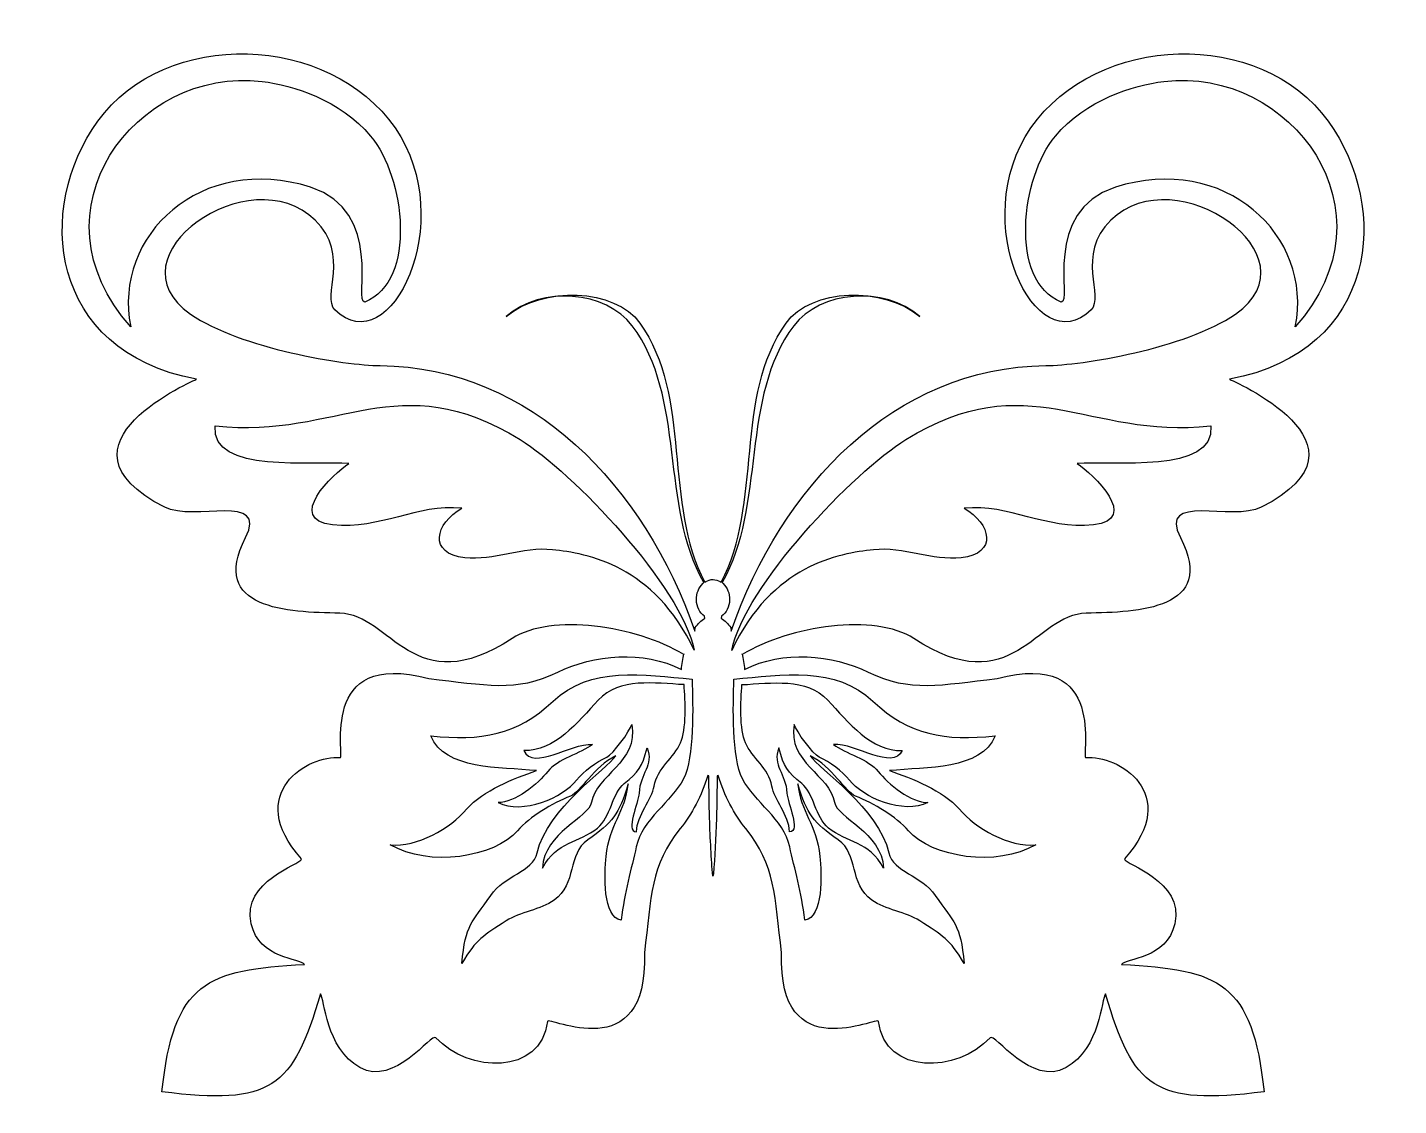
# Model space of a CAD drawing. Header units: centimetres. Extents: x -9.8 to 9.8, y -7.6 to 7.8.
import ezdxf

# ---------------------------------------------------------------- set-up
doc = ezdxf.new("R2010")
doc.units = ezdxf.units.CM
doc.header["$MEASUREMENT"] = 0
doc.layers.add('Camada 1', color=7, linetype='Continuous')

msp = doc.modelspace()

# ---------------------------------------------------------------- linework, layer by layer
at = {"layer": 'Camada 1'}
for points, knots in [([(0.00692, -4.27135), (0.02531, -4.035), (0.03999, -3.76533), (0.04899, -3.47895), (0.04899, -3.47895), (0.0556, -3.26562), (0.05849, -3.06138), (0.05809, -2.87311), (0.05809, -2.87311), (0.05809, -2.87311), (0.07486, -2.86843), (0.07486, -2.86843), (0.07486, -2.86843), (0.16096, -3.15474), (0.30158, -3.4212), (0.46904, -3.62657), (0.46904, -3.62657), (0.89573, -4.14984), (0.87888, -4.59166), (0.98101, -5.40304), (0.98101, -5.40304), (0.92092, -7.05759), (2.35891, -6.29966), (2.36851, -6.38168), (2.36851, -6.38168), (2.45871, -7.15503), (3.49844, -7.12228), (3.96093, -6.61435), (3.96093, -6.61435), (4.02652, -6.54249), (4.55249, -7.32052), (5.04802, -7.04163), (5.04802, -7.04163), (5.54372, -6.76279), (5.54607, -6.05492), (5.61359, -5.98941), (5.61359, -5.98941), (6.00361, -7.33662), (6.31527, -7.58456), (7.87864, -7.38776), (7.87864, -7.38776), (7.71462, -5.82055), (7.24158, -5.64043), (5.84108, -5.56714), (5.84108, -5.56714), (5.89236, -5.48152), (6.49092, -5.49099), (6.60155, -4.98641), (6.60155, -4.98641), (6.73786, -4.36461), (5.89882, -4.14792), (5.88236, -4.05833), (5.88236, -4.05833), (6.72096, -3.12372), (5.77864, -2.56468), (5.33256, -2.61124), (5.33256, -2.61124), (5.25051, -2.61984), (5.66149, -1.0479), (4.06388, -1.48284), (4.06388, -1.48284), (3.25076, -1.56812), (2.82431, -1.68503), (2.21762, -1.38862), (2.21762, -1.38862), (1.71203, -1.1416), (0.9876, -1.07178), (0.45229, -1.35261), (0.45229, -1.35261), (0.45229, -1.35261), (0.45171, -1.35134), (0.45171, -1.35134), (0.45171, -1.35134), (0.44446, -1.27345), (0.4324, -1.19894), (0.41607, -1.12917), (0.41607, -1.12917), (0.41607, -1.12917), (0.41607, -1.13838), (0.41607, -1.13838), (0.41607, -1.13838), (1.10335, -0.72642), (2.31324, -0.54521), (2.87172, -0.90965), (2.87172, -0.90965), (4.28253, -1.83014), (4.60474, -0.56114), (5.33724, -0.54736), (5.33724, -0.54736), (6.07694, -0.53336), (7.2089, -0.49608), (6.68452, 0.53248), (6.68452, 0.53248), (6.35416, 1.18068), (7.42728, 0.75637), (7.83869, 0.96621), (7.83869, 0.96621), (9.6015, 1.86505), (7.37577, 2.79456), (7.38638, 2.79649), (7.38638, 2.79649), (9.50736, 3.19868), (9.69236, 5.24516), (8.79685, 6.48362), (8.79685, 6.48362), (7.82686, 7.82511), (5.47879, 7.74047), (4.54545, 6.38863), (4.54545, 6.38863), (3.62309, 5.05288), (4.61969, 3.01358), (5.40487, 3.7887), (5.40487, 3.7887), (5.59849, 3.97984), (5.17651, 4.56922), (5.68803, 5.07005), (5.68803, 5.07005), (6.61524, 5.97778), (8.66406, 4.55186), (7.47058, 3.72824), (7.47058, 3.72824), (6.75409, 3.23381), (5.25607, 2.99458), (4.75823, 2.99085), (4.75823, 2.99085), (2.59063, 2.97458), (0.9795, 1.25831), (0.25907, -0.80261), (0.25907, -0.80261), (0.25907, -0.80261), (0.25563, -0.75308), (0.25563, -0.75308), (0.25563, -0.75308), (0.21396, -0.69627), (0.16723, -0.65198), (0.11678, -0.62296), (0.11678, -0.62296), (0.11678, -0.62296), (0.12162, -0.59108), (0.12162, -0.59108), (0.12162, -0.59108), (0.18864, -0.54189), (0.23436, -0.45654), (0.23745, -0.35811), (0.23745, -0.35811), (0.24033, -0.26355), (0.20313, -0.17846), (0.1435, -0.12469), (0.1435, -0.12469), (0.1435, -0.12469), (0.13199, -0.10881), (0.13199, -0.10881), (0.13199, -0.10881), (0.75442, 0.98143), (0.38538, 2.54451), (1.15545, 3.56175), (1.15545, 3.56175), (1.52872, 4.05496), (2.45252, 4.14426), (2.95544, 3.69237), (2.95544, 3.69237), (2.44098, 4.13097), (1.40448, 4.10054), (1.04428, 3.59773), (1.04428, 3.59773), (0.29924, 2.55861), (0.71374, 1.00108), (0.11475, -0.10543), (0.11475, -0.10543), (0.11475, -0.10543), (0.10224, -0.09466), (0.10224, -0.09466), (0.10224, -0.09466), (0.07142, -0.07691), (0.03681, -0.06648), (0, -0.06534), (0, -0.06534), (-0.03681, -0.0642), (-0.07141, -0.07693), (-0.10224, -0.09466), (-0.10224, -0.09466), (-0.10224, -0.09466), (-0.11475, -0.10543), (-0.11475, -0.10543), (-0.11475, -0.10543), (-0.71374, 1.00111), (-0.29924, 2.55861), (-1.04431, 3.59773), (-1.04431, 3.59773), (-1.40449, 4.10052), (-2.44099, 4.13094), (-2.95547, 3.69237), (-2.95547, 3.69237), (-2.45258, 4.14425), (-1.52876, 4.05496), (-1.15546, 3.56175), (-1.15546, 3.56175), (-0.38542, 2.54451), (-0.75446, 0.98143), (-0.132, -0.10881), (-0.132, -0.10881), (-0.132, -0.10881), (-0.14351, -0.12469), (-0.14351, -0.12469), (-0.14351, -0.12469), (-0.20315, -0.17845), (-0.24035, -0.26354), (-0.23746, -0.35811), (-0.23746, -0.35811), (-0.23436, -0.45654), (-0.18864, -0.54186), (-0.12163, -0.59108), (-0.12163, -0.59108), (-0.12163, -0.59108), (-0.11679, -0.62296), (-0.11679, -0.62296), (-0.11679, -0.62296), (-0.16725, -0.65198), (-0.21397, -0.69628), (-0.25564, -0.75308), (-0.25564, -0.75308), (-0.25564, -0.75308), (-0.25908, -0.80261), (-0.25908, -0.80261), (-0.25908, -0.80261), (-0.97949, 1.25831), (-2.59064, 2.97458), (-4.75824, 2.99085), (-4.75824, 2.99085), (-5.25608, 2.99458), (-6.7541, 3.23382), (-7.47056, 3.72824), (-7.47056, 3.72824), (-8.6641, 4.55186), (-6.61521, 5.97778), (-5.68801, 5.07005), (-5.68801, 5.07005), (-5.17649, 4.56922), (-5.59847, 3.97983), (-5.40488, 3.7887), (-5.40488, 3.7887), (-4.61965, 3.01358), (-3.62307, 5.05288), (-4.54546, 6.38863), (-4.54546, 6.38863), (-5.47877, 7.74054), (-7.82684, 7.82518), (-8.79685, 6.48369), (-8.79685, 6.48369), (-9.69236, 5.24521), (-9.50737, 3.19876), (-7.38639, 2.79657), (-7.38639, 2.79657), (-7.37575, 2.79461), (-9.60148, 1.86513), (-7.8387, 0.96629), (-7.8387, 0.96629), (-7.42727, 0.75645), (-6.35412, 1.18076), (-6.68453, 0.53256), (-6.68453, 0.53256), (-7.20891, -0.49601), (-6.07694, -0.53329), (-5.33722, -0.54728), (-5.33722, -0.54728), (-4.60475, -0.56106), (-4.28254, -1.83006), (-2.87173, -0.90957), (-2.87173, -0.90957), (-2.31322, -0.54513), (-1.10333, -0.72632), (-0.41605, -1.1383), (-0.41605, -1.1383), (-0.41605, -1.1383), (-0.41605, -1.12909), (-0.41605, -1.12909), (-0.41605, -1.12909), (-0.43235, -1.19889), (-0.44441, -1.27337), (-0.45169, -1.35126), (-0.45169, -1.35126), (-0.45169, -1.35126), (-0.45227, -1.35253), (-0.45227, -1.35253), (-0.45227, -1.35253), (-0.98755, -1.07173), (-1.71198, -1.14152), (-2.2176, -1.38854), (-2.2176, -1.38854), (-2.82429, -1.68493), (-3.25075, -1.56801), (-4.06386, -1.48276), (-4.06386, -1.48276), (-5.66144, -1.04784), (-5.25054, -2.61978), (-5.33256, -2.61116), (-5.33256, -2.61116), (-5.77865, -2.56459), (-6.72099, -3.12363), (-5.88234, -4.05825), (-5.88234, -4.05825), (-5.89882, -4.14784), (-6.73787, -4.36453), (-6.60156, -4.98633), (-6.60156, -4.98633), (-6.49091, -5.49092), (-5.8924, -5.48144), (-5.84109, -5.56706), (-5.84109, -5.56706), (-7.24156, -5.64035), (-7.7146, -5.82045), (-7.87862, -7.38768), (-7.87862, -7.38768), (-6.31525, -7.58448), (-6.0036, -7.33654), (-5.6136, -5.98933), (-5.6136, -5.98933), (-5.54605, -6.05484), (-5.5437, -6.76268), (-5.04803, -7.04155), (-5.04803, -7.04155), (-4.55249, -7.32045), (-4.0265, -6.54241), (-3.96094, -6.61427), (-3.96094, -6.61427), (-3.49845, -7.12219), (-2.45874, -7.15497), (-2.36852, -6.3816), (-2.36852, -6.3816), (-2.35894, -6.29955), (-0.92091, -7.0575), (-0.98102, -5.40296), (-0.98102, -5.40296), (-0.87892, -4.59159), (-0.89577, -4.14979), (-0.46905, -3.62649), (-0.46905, -3.62649), (-0.3016, -3.42109), (-0.16094, -3.15466), (-0.07487, -2.86835), (-0.07487, -2.86835), (-0.07487, -2.86835), (-0.0581, -2.87303), (-0.0581, -2.87303), (-0.0581, -2.87303), (-0.05852, -3.06131), (-0.05561, -3.26557), (-0.049, -3.47887), (-0.049, -3.47887), (-0.03958, -3.77904), (-0.02389, -4.06077), (-0.00426, -4.30506), (-0.00426, -4.30506), (-0.00426, -4.30506), (0.00692, -4.27135), (0.00692, -4.27135)], [0, 0, 0, 0, 0.01111111, 0.01111111, 0.01111111, 0.01111111, 0.02222222, 0.02222222, 0.02222222, 0.02222222, 0.03333333, 0.03333333, 0.03333333, 0.03333333, 0.04444444, 0.04444444, 0.04444444, 0.04444444, 0.05555556, 0.05555556, 0.05555556, 0.05555556, 0.06666667, 0.06666667, 0.06666667, 0.06666667, 0.07777778, 0.07777778, 0.07777778, 0.07777778, 0.08888889, 0.08888889, 0.08888889, 0.08888889, 0.1, 0.1, 0.1, 0.1, 0.11111111, 0.11111111, 0.11111111, 0.11111111, 0.12222222, 0.12222222, 0.12222222, 0.12222222, 0.13333333, 0.13333333, 0.13333333, 0.13333333, 0.14444444, 0.14444444, 0.14444444, 0.14444444, 0.15555556, 0.15555556, 0.15555556, 0.15555556, 0.16666667, 0.16666667, 0.16666667, 0.16666667, 0.17777778, 0.17777778, 0.17777778, 0.17777778, 0.18888889, 0.18888889, 0.18888889, 0.18888889, 0.2, 0.2, 0.2, 0.2, 0.21111111, 0.21111111, 0.21111111, 0.21111111, 0.22222222, 0.22222222, 0.22222222, 0.22222222, 0.23333333, 0.23333333, 0.23333333, 0.23333333, 0.24444444, 0.24444444, 0.24444444, 0.24444444, 0.25555556, 0.25555556, 0.25555556, 0.25555556, 0.26666667, 0.26666667, 0.26666667, 0.26666667, 0.27777778, 0.27777778, 0.27777778, 0.27777778, 0.28888889, 0.28888889, 0.28888889, 0.28888889, 0.3, 0.3, 0.3, 0.3, 0.31111111, 0.31111111, 0.31111111, 0.31111111, 0.32222222, 0.32222222, 0.32222222, 0.32222222, 0.33333333, 0.33333333, 0.33333333, 0.33333333, 0.34444444, 0.34444444, 0.34444444, 0.34444444, 0.35555556, 0.35555556, 0.35555556, 0.35555556, 0.36666667, 0.36666667, 0.36666667, 0.36666667, 0.37777778, 0.37777778, 0.37777778, 0.37777778, 0.38888889, 0.38888889, 0.38888889, 0.38888889, 0.4, 0.4, 0.4, 0.4, 0.41111111, 0.41111111, 0.41111111, 0.41111111, 0.42222222, 0.42222222, 0.42222222, 0.42222222, 0.43333333, 0.43333333, 0.43333333, 0.43333333, 0.44444444, 0.44444444, 0.44444444, 0.44444444, 0.45555556, 0.45555556, 0.45555556, 0.45555556, 0.46666667, 0.46666667, 0.46666667, 0.46666667, 0.47777778, 0.47777778, 0.47777778, 0.47777778, 0.48888889, 0.48888889, 0.48888889, 0.48888889, 0.5, 0.5, 0.5, 0.5, 0.51111111, 0.51111111, 0.51111111, 0.51111111, 0.52222222, 0.52222222, 0.52222222, 0.52222222, 0.53333333, 0.53333333, 0.53333333, 0.53333333, 0.54444444, 0.54444444, 0.54444444, 0.54444444, 0.55555556, 0.55555556, 0.55555556, 0.55555556, 0.56666667, 0.56666667, 0.56666667, 0.56666667, 0.57777778, 0.57777778, 0.57777778, 0.57777778, 0.58888889, 0.58888889, 0.58888889, 0.58888889, 0.6, 0.6, 0.6, 0.6, 0.61111111, 0.61111111, 0.61111111, 0.61111111, 0.62222222, 0.62222222, 0.62222222, 0.62222222, 0.63333333, 0.63333333, 0.63333333, 0.63333333, 0.64444444, 0.64444444, 0.64444444, 0.64444444, 0.65555556, 0.65555556, 0.65555556, 0.65555556, 0.66666667, 0.66666667, 0.66666667, 0.66666667, 0.67777778, 0.67777778, 0.67777778, 0.67777778, 0.68888889, 0.68888889, 0.68888889, 0.68888889, 0.7, 0.7, 0.7, 0.7, 0.71111111, 0.71111111, 0.71111111, 0.71111111, 0.72222222, 0.72222222, 0.72222222, 0.72222222, 0.73333333, 0.73333333, 0.73333333, 0.73333333, 0.74444444, 0.74444444, 0.74444444, 0.74444444, 0.75555556, 0.75555556, 0.75555556, 0.75555556, 0.76666667, 0.76666667, 0.76666667, 0.76666667, 0.77777778, 0.77777778, 0.77777778, 0.77777778, 0.78888889, 0.78888889, 0.78888889, 0.78888889, 0.8, 0.8, 0.8, 0.8, 0.81111111, 0.81111111, 0.81111111, 0.81111111, 0.82222222, 0.82222222, 0.82222222, 0.82222222, 0.83333333, 0.83333333, 0.83333333, 0.83333333, 0.84444444, 0.84444444, 0.84444444, 0.84444444, 0.85555556, 0.85555556, 0.85555556, 0.85555556, 0.86666667, 0.86666667, 0.86666667, 0.86666667, 0.87777778, 0.87777778, 0.87777778, 0.87777778, 0.88888889, 0.88888889, 0.88888889, 0.88888889, 0.9, 0.9, 0.9, 0.9, 0.91111111, 0.91111111, 0.91111111, 0.91111111, 0.92222222, 0.92222222, 0.92222222, 0.92222222, 0.93333333, 0.93333333, 0.93333333, 0.93333333, 0.94444444, 0.94444444, 0.94444444, 0.94444444, 0.95555556, 0.95555556, 0.95555556, 0.95555556, 0.96666667, 0.96666667, 0.96666667, 0.96666667, 0.97777778, 0.97777778, 0.97777778, 0.97777778, 1, 1, 1, 1]), ([(-5.75375, 5.54096), (-4.68494, 5.19952), (-5.14595, 3.88411), (-4.97603, 3.90031), (-4.97603, 3.90031), (-4.2303, 4.2009), (-4.40112, 5.68982), (-4.8952, 6.27272), (-4.8952, 6.27272), (-5.33107, 6.7871), (-6.0024, 7.00101), (-6.44526, 7.05311), (-6.44526, 7.05311), (-8.26607, 7.2672), (-9.80169, 5.19448), (-8.32489, 3.54677), (-8.32489, 3.54677), (-8.58733, 4.85005), (-7.3158, 6.03991), (-5.75375, 5.54096)], [0, 0, 0, 0, 0.16666667, 0.16666667, 0.16666667, 0.16666667, 0.33333333, 0.33333333, 0.33333333, 0.33333333, 0.5, 0.5, 0.5, 0.5, 0.66666667, 0.66666667, 0.66666667, 0.66666667, 1, 1, 1, 1]), ([(8.32489, 3.54677), (9.80166, 5.19448), (8.26605, 7.2672), (6.44526, 7.05308), (6.44526, 7.05308), (6.0024, 7.00098), (5.33105, 6.78709), (4.8952, 6.27269), (4.8952, 6.27269), (4.40112, 5.68981), (4.23033, 4.2009), (4.97603, 3.90028), (4.97603, 3.90028), (5.14595, 3.88409), (4.68494, 5.19949), (5.75377, 5.54093), (5.75377, 5.54093), (7.31577, 6.03991), (8.5873, 4.85005), (8.32489, 3.54677)], [0, 0, 0, 0, 0.16666667, 0.16666667, 0.16666667, 0.16666667, 0.33333333, 0.33333333, 0.33333333, 0.33333333, 0.5, 0.5, 0.5, 0.5, 0.66666667, 0.66666667, 0.66666667, 0.66666667, 1, 1, 1, 1]), ([(-0.26841, -1.07791), (-0.44777, -0.16605), (-2.01014, 1.474), (-2.75663, 1.93387), (-2.75663, 1.93387), (-4.50997, 3.01395), (-5.33722, 1.94324), (-7.11715, 2.12948), (-7.11715, 2.12948), (-7.19018, 1.43209), (-5.6843, 1.64061), (-5.20469, 1.59034), (-5.20469, 1.59034), (-5.43178, 1.45075), (-6.11906, 0.78643), (-5.43972, 0.71539), (-5.43972, 0.71539), (-4.744, 0.64242), (-4.24261, 1.02022), (-3.58957, 0.9519), (-3.58957, 0.9519), (-3.97348, 0.74145), (-4.0768, 0.29886), (-3.54634, 0.24335), (-3.54634, 0.24335), (-3.13986, 0.20075), (-2.72251, 0.40469), (-2.2955, 0.36006), (-2.2955, 0.36006), (-1.79638, 0.30779), (-0.84181, 0.13928), (-0.26841, -1.07791)], [0, 0, 0, 0, 0.11111111, 0.11111111, 0.11111111, 0.11111111, 0.22222222, 0.22222222, 0.22222222, 0.22222222, 0.33333333, 0.33333333, 0.33333333, 0.33333333, 0.44444444, 0.44444444, 0.44444444, 0.44444444, 0.55555556, 0.55555556, 0.55555556, 0.55555556, 0.66666667, 0.66666667, 0.66666667, 0.66666667, 0.77777778, 0.77777778, 0.77777778, 0.77777778, 1, 1, 1, 1]), ([(2.29549, 0.36002), (2.7225, 0.40466), (3.13985, 0.20071), (3.54631, 0.24331), (3.54631, 0.24331), (4.07677, 0.29885), (3.97351, 0.74144), (3.58954, 0.95186), (3.58954, 0.95186), (4.24261, 1.02018), (4.74397, 0.64238), (5.43972, 0.71535), (5.43972, 0.71535), (6.11906, 0.78639), (5.43178, 1.45071), (5.20469, 1.5903), (5.20469, 1.5903), (5.6843, 1.64057), (7.19015, 1.43208), (7.11712, 2.12944), (7.11712, 2.12944), (5.33721, 1.9432), (4.50994, 3.01392), (2.7566, 1.93383), (2.7566, 1.93383), (2.01008, 1.47396), (0.44774, -0.16609), (0.26838, -1.07795), (0.26838, -1.07795), (0.84181, 0.13928), (1.79635, 0.30779), (2.29549, 0.36002)], [0, 0, 0, 0, 0.11111111, 0.11111111, 0.11111111, 0.11111111, 0.22222222, 0.22222222, 0.22222222, 0.22222222, 0.33333333, 0.33333333, 0.33333333, 0.33333333, 0.44444444, 0.44444444, 0.44444444, 0.44444444, 0.55555556, 0.55555556, 0.55555556, 0.55555556, 0.66666667, 0.66666667, 0.66666667, 0.66666667, 0.77777778, 0.77777778, 0.77777778, 0.77777778, 1, 1, 1, 1]), ([(-0.29873, -1.49177), (-0.97807, -1.42073), (-1.76444, -1.30384), (-2.2875, -1.8053), (-2.2875, -1.8053), (-2.79709, -2.29388), (-3.32147, -2.37511), (-4.03431, -2.30055), (-4.03431, -2.30055), (-3.83241, -2.79215), (-3.05204, -2.74225), (-2.52179, -2.79768), (-2.52179, -2.79768), (-2.84747, -2.90865), (-3.28731, -3.07824), (-3.51792, -3.34542), (-3.51792, -3.34542), (-3.75655, -3.62212), (-4.23007, -3.89679), (-4.61438, -3.85657), (-4.61438, -3.85657), (-4.06304, -4.18447), (-3.12366, -4.03778), (-2.79413, -3.6558), (-2.79413, -3.6558), (-2.62181, -3.45633), (-2.29692, -3.26617), (-2.03814, -3.16137), (-2.03814, -3.16137), (-1.89484, -3.10314), (-1.70254, -2.73989), (-1.39036, -2.58783), (-1.39036, -2.58783), (-1.50675, -2.76359), (-2.374, -3.34266), (-2.51423, -3.97192), (-2.51423, -3.97192), (-2.57583, -4.24828), (-2.98225, -4.2913), (-3.17767, -4.58065), (-3.17767, -4.58065), (-3.45432, -4.98991), (-3.53189, -4.97469), (-3.59259, -5.55426), (-3.59259, -5.55426), (-3.38201, -5.2003), (-3.28258, -5.1568), (-2.95486, -4.94283), (-2.95486, -4.94283), (-2.76306, -4.81776), (-2.46234, -4.78514), (-2.27223, -4.64938), (-2.27223, -4.64938), (-1.94364, -4.41488), (-2.08525, -3.99268), (-1.79087, -3.787), (-1.79087, -3.787), (-1.43561, -3.53887), (-1.34936, -3.42984), (-1.21162, -2.98703), (-1.21162, -2.98703), (-1.25332, -3.38502), (-1.48038, -3.56086), (-1.52867, -4.02311), (-1.52867, -4.02311), (-1.55386, -4.26346), (-1.58196, -4.90401), (-1.31089, -4.93254), (-1.31089, -4.93254), (-1.27036, -4.54437), (-1.16465, -4.18919), (-1.09703, -3.88577), (-1.09703, -3.88577), (-1.00734, -3.48247), (-0.59181, -3.24701), (-0.42152, -2.91324), (-0.42152, -2.91324), (-0.26404, -2.60429), (-0.28701, -1.87777), (-0.29873, -1.49177)], [0, 0, 0, 0, 0.04761905, 0.04761905, 0.04761905, 0.04761905, 0.0952381, 0.0952381, 0.0952381, 0.0952381, 0.14285714, 0.14285714, 0.14285714, 0.14285714, 0.19047619, 0.19047619, 0.19047619, 0.19047619, 0.23809524, 0.23809524, 0.23809524, 0.23809524, 0.28571429, 0.28571429, 0.28571429, 0.28571429, 0.33333333, 0.33333333, 0.33333333, 0.33333333, 0.38095238, 0.38095238, 0.38095238, 0.38095238, 0.42857143, 0.42857143, 0.42857143, 0.42857143, 0.47619048, 0.47619048, 0.47619048, 0.47619048, 0.52380952, 0.52380952, 0.52380952, 0.52380952, 0.57142857, 0.57142857, 0.57142857, 0.57142857, 0.61904762, 0.61904762, 0.61904762, 0.61904762, 0.66666667, 0.66666667, 0.66666667, 0.66666667, 0.71428571, 0.71428571, 0.71428571, 0.71428571, 0.76190476, 0.76190476, 0.76190476, 0.76190476, 0.80952381, 0.80952381, 0.80952381, 0.80952381, 0.85714286, 0.85714286, 0.85714286, 0.85714286, 0.9047619, 0.9047619, 0.9047619, 0.9047619, 1, 1, 1, 1]), ([(0.42147, -2.91327), (0.59178, -3.24704), (1.00731, -3.48249), (1.09695, -3.8858), (1.09695, -3.8858), (1.1646, -4.18922), (1.27028, -4.5444), (1.31084, -4.93257), (1.31084, -4.93257), (1.58191, -4.90405), (1.55378, -4.26349), (1.52859, -4.02314), (1.52859, -4.02314), (1.4803, -3.56086), (1.25324, -3.38504), (1.21157, -2.98706), (1.21157, -2.98706), (1.34929, -3.42987), (1.43557, -3.5389), (1.79082, -3.78703), (1.79082, -3.78703), (2.08522, -3.99269), (1.94359, -4.41489), (2.27218, -4.64941), (2.27218, -4.64941), (2.46234, -4.78517), (2.76306, -4.81779), (2.95483, -4.94286), (2.95483, -4.94286), (3.28254, -5.15683), (3.38197, -5.20033), (3.59256, -5.55429), (3.59256, -5.55429), (3.53186, -4.97472), (3.45426, -4.98993), (3.17764, -4.58068), (3.17764, -4.58068), (2.98222, -4.29133), (2.57582, -4.24831), (2.5142, -3.97195), (2.5142, -3.97195), (2.374, -3.34272), (1.50675, -2.76362), (1.39036, -2.58786), (1.39036, -2.58786), (1.70254, -2.73992), (1.89481, -3.10316), (2.03811, -3.1614), (2.03811, -3.1614), (2.2969, -3.2662), (2.62181, -3.45633), (2.7941, -3.65583), (2.7941, -3.65583), (3.12367, -4.03781), (4.06302, -4.18447), (4.61438, -3.8566), (4.61438, -3.8566), (4.23007, -3.89682), (3.75655, -3.62215), (3.51792, -3.34545), (3.51792, -3.34545), (3.28726, -3.07827), (2.84741, -2.90868), (2.52179, -2.79771), (2.52179, -2.79771), (3.05202, -2.74228), (3.83238, -2.79218), (4.03431, -2.30058), (4.03431, -2.30058), (3.32147, -2.37514), (2.79707, -2.29391), (2.2875, -1.80533), (2.2875, -1.80533), (1.76445, -1.30389), (0.9781, -1.42078), (0.29873, -1.4918), (0.29873, -1.4918), (0.28701, -1.87777), (0.26404, -2.60429), (0.42147, -2.91327)], [0, 0, 0, 0, 0.04761905, 0.04761905, 0.04761905, 0.04761905, 0.0952381, 0.0952381, 0.0952381, 0.0952381, 0.14285714, 0.14285714, 0.14285714, 0.14285714, 0.19047619, 0.19047619, 0.19047619, 0.19047619, 0.23809524, 0.23809524, 0.23809524, 0.23809524, 0.28571429, 0.28571429, 0.28571429, 0.28571429, 0.33333333, 0.33333333, 0.33333333, 0.33333333, 0.38095238, 0.38095238, 0.38095238, 0.38095238, 0.42857143, 0.42857143, 0.42857143, 0.42857143, 0.47619048, 0.47619048, 0.47619048, 0.47619048, 0.52380952, 0.52380952, 0.52380952, 0.52380952, 0.57142857, 0.57142857, 0.57142857, 0.57142857, 0.61904762, 0.61904762, 0.61904762, 0.61904762, 0.66666667, 0.66666667, 0.66666667, 0.66666667, 0.71428571, 0.71428571, 0.71428571, 0.71428571, 0.76190476, 0.76190476, 0.76190476, 0.76190476, 0.80952381, 0.80952381, 0.80952381, 0.80952381, 0.85714286, 0.85714286, 0.85714286, 0.85714286, 0.9047619, 0.9047619, 0.9047619, 0.9047619, 1, 1, 1, 1]), ([(-0.46359, -2.40128), (-0.55593, -2.61088), (-0.80173, -2.76884), (-0.84269, -3.01794), (-0.84269, -3.01794), (-0.87365, -3.20548), (-1.08306, -3.43291), (-1.09479, -3.67122), (-1.09479, -3.67122), (-1.26121, -3.6632), (-1.06457, -3.26614), (-1.05738, -3.11851), (-1.05738, -3.11851), (-1.04346, -2.8349), (-0.84177, -2.72309), (-0.94334, -2.47319), (-0.94334, -2.47319), (-1.01232, -2.74828), (-1.06126, -2.81776), (-1.26954, -2.9813), (-1.26954, -2.9813), (-1.44221, -3.11679), (-1.45985, -3.46504), (-1.65242, -3.61942), (-1.65242, -3.61942), (-1.91221, -3.8277), (-2.23919, -3.80788), (-2.43908, -4.19108), (-2.43908, -4.19108), (-2.41418, -3.67684), (-1.77241, -3.46779), (-1.73651, -3.24993), (-1.73651, -3.24993), (-1.67243, -2.8611), (-1.06513, -2.67989), (-1.15874, -2.13606), (-1.15874, -2.13606), (-1.1884, -2.23433), (-1.43205, -2.56384), (-1.51757, -2.60408), (-1.51757, -2.60408), (-1.6719, -2.67692), (-1.85137, -2.80474), (-1.94958, -2.93235), (-1.94958, -2.93235), (-2.13762, -3.17659), (-2.72536, -3.43331), (-3.07313, -3.25176), (-3.07313, -3.25176), (-2.83707, -3.26335), (-2.49753, -2.9845), (-2.36116, -2.8076), (-2.36116, -2.8076), (-2.22961, -2.63673), (-1.88787, -2.55048), (-1.72198, -2.42276), (-1.72198, -2.42276), (-2.0476, -2.40686), (-2.56611, -2.80209), (-2.70612, -2.50878), (-2.70612, -2.50878), (-2.26842, -2.53), (-1.93462, -2.10407), (-1.6403, -1.78858), (-1.6403, -1.78858), (-1.33807, -1.4647), (-0.8307, -1.54842), (-0.41372, -1.5685), (-0.41372, -1.5685), (-0.39329, -1.80388), (-0.378, -2.20745), (-0.46359, -2.40128)], [0, 0, 0, 0, 0.05263158, 0.05263158, 0.05263158, 0.05263158, 0.10526316, 0.10526316, 0.10526316, 0.10526316, 0.15789474, 0.15789474, 0.15789474, 0.15789474, 0.21052632, 0.21052632, 0.21052632, 0.21052632, 0.26315789, 0.26315789, 0.26315789, 0.26315789, 0.31578947, 0.31578947, 0.31578947, 0.31578947, 0.36842105, 0.36842105, 0.36842105, 0.36842105, 0.42105263, 0.42105263, 0.42105263, 0.42105263, 0.47368421, 0.47368421, 0.47368421, 0.47368421, 0.52631579, 0.52631579, 0.52631579, 0.52631579, 0.57894737, 0.57894737, 0.57894737, 0.57894737, 0.63157895, 0.63157895, 0.63157895, 0.63157895, 0.68421053, 0.68421053, 0.68421053, 0.68421053, 0.73684211, 0.73684211, 0.73684211, 0.73684211, 0.78947368, 0.78947368, 0.78947368, 0.78947368, 0.84210526, 0.84210526, 0.84210526, 0.84210526, 0.89473684, 0.89473684, 0.89473684, 0.89473684, 1, 1, 1, 1]), ([(0.46359, -2.40128), (0.55593, -2.61088), (0.8017, -2.76884), (0.84269, -3.01794), (0.84269, -3.01794), (0.87365, -3.20548), (1.08309, -3.43291), (1.09479, -3.67122), (1.09479, -3.67122), (1.26119, -3.6632), (1.06452, -3.26614), (1.05738, -3.11851), (1.05738, -3.11851), (1.04346, -2.8349), (0.84177, -2.72309), (0.94334, -2.47319), (0.94334, -2.47319), (1.01232, -2.74828), (1.06121, -2.81776), (1.26952, -2.9813), (1.26952, -2.9813), (1.44216, -3.11679), (1.45981, -3.46504), (1.65243, -3.61942), (1.65243, -3.61942), (1.91222, -3.8277), (2.23917, -3.80788), (2.43906, -4.19108), (2.43906, -4.19108), (2.41416, -3.67684), (1.77239, -3.46779), (1.73649, -3.24993), (1.73649, -3.24993), (1.67241, -2.8611), (1.06511, -2.67989), (1.15872, -2.13606), (1.15872, -2.13606), (1.18835, -2.23433), (1.43201, -2.56384), (1.51755, -2.60408), (1.51755, -2.60408), (1.67188, -2.67692), (1.85132, -2.80474), (1.94954, -2.93235), (1.94954, -2.93235), (2.13758, -3.17659), (2.72535, -3.43331), (3.07309, -3.25176), (3.07309, -3.25176), (2.83703, -3.26335), (2.49749, -2.9845), (2.36118, -2.8076), (2.36118, -2.8076), (2.2296, -2.63673), (1.88787, -2.55048), (1.72197, -2.42276), (1.72197, -2.42276), (2.04762, -2.40686), (2.56607, -2.80209), (2.70611, -2.50878), (2.70611, -2.50878), (2.26838, -2.53), (1.93461, -2.10407), (1.64032, -1.78858), (1.64032, -1.78858), (1.33806, -1.4647), (0.83069, -1.54842), (0.41374, -1.5685), (0.41374, -1.5685), (0.39329, -1.80388), (0.378, -2.20745), (0.46359, -2.40128)], [0, 0, 0, 0, 0.05263158, 0.05263158, 0.05263158, 0.05263158, 0.10526316, 0.10526316, 0.10526316, 0.10526316, 0.15789474, 0.15789474, 0.15789474, 0.15789474, 0.21052632, 0.21052632, 0.21052632, 0.21052632, 0.26315789, 0.26315789, 0.26315789, 0.26315789, 0.31578947, 0.31578947, 0.31578947, 0.31578947, 0.36842105, 0.36842105, 0.36842105, 0.36842105, 0.42105263, 0.42105263, 0.42105263, 0.42105263, 0.47368421, 0.47368421, 0.47368421, 0.47368421, 0.52631579, 0.52631579, 0.52631579, 0.52631579, 0.57894737, 0.57894737, 0.57894737, 0.57894737, 0.63157895, 0.63157895, 0.63157895, 0.63157895, 0.68421053, 0.68421053, 0.68421053, 0.68421053, 0.73684211, 0.73684211, 0.73684211, 0.73684211, 0.78947368, 0.78947368, 0.78947368, 0.78947368, 0.84210526, 0.84210526, 0.84210526, 0.84210526, 0.89473684, 0.89473684, 0.89473684, 0.89473684, 1, 1, 1, 1])]:
    msp.add_open_spline(points, degree=3, knots=knots, dxfattribs=at)

doc.saveas('drawing.dxf')
